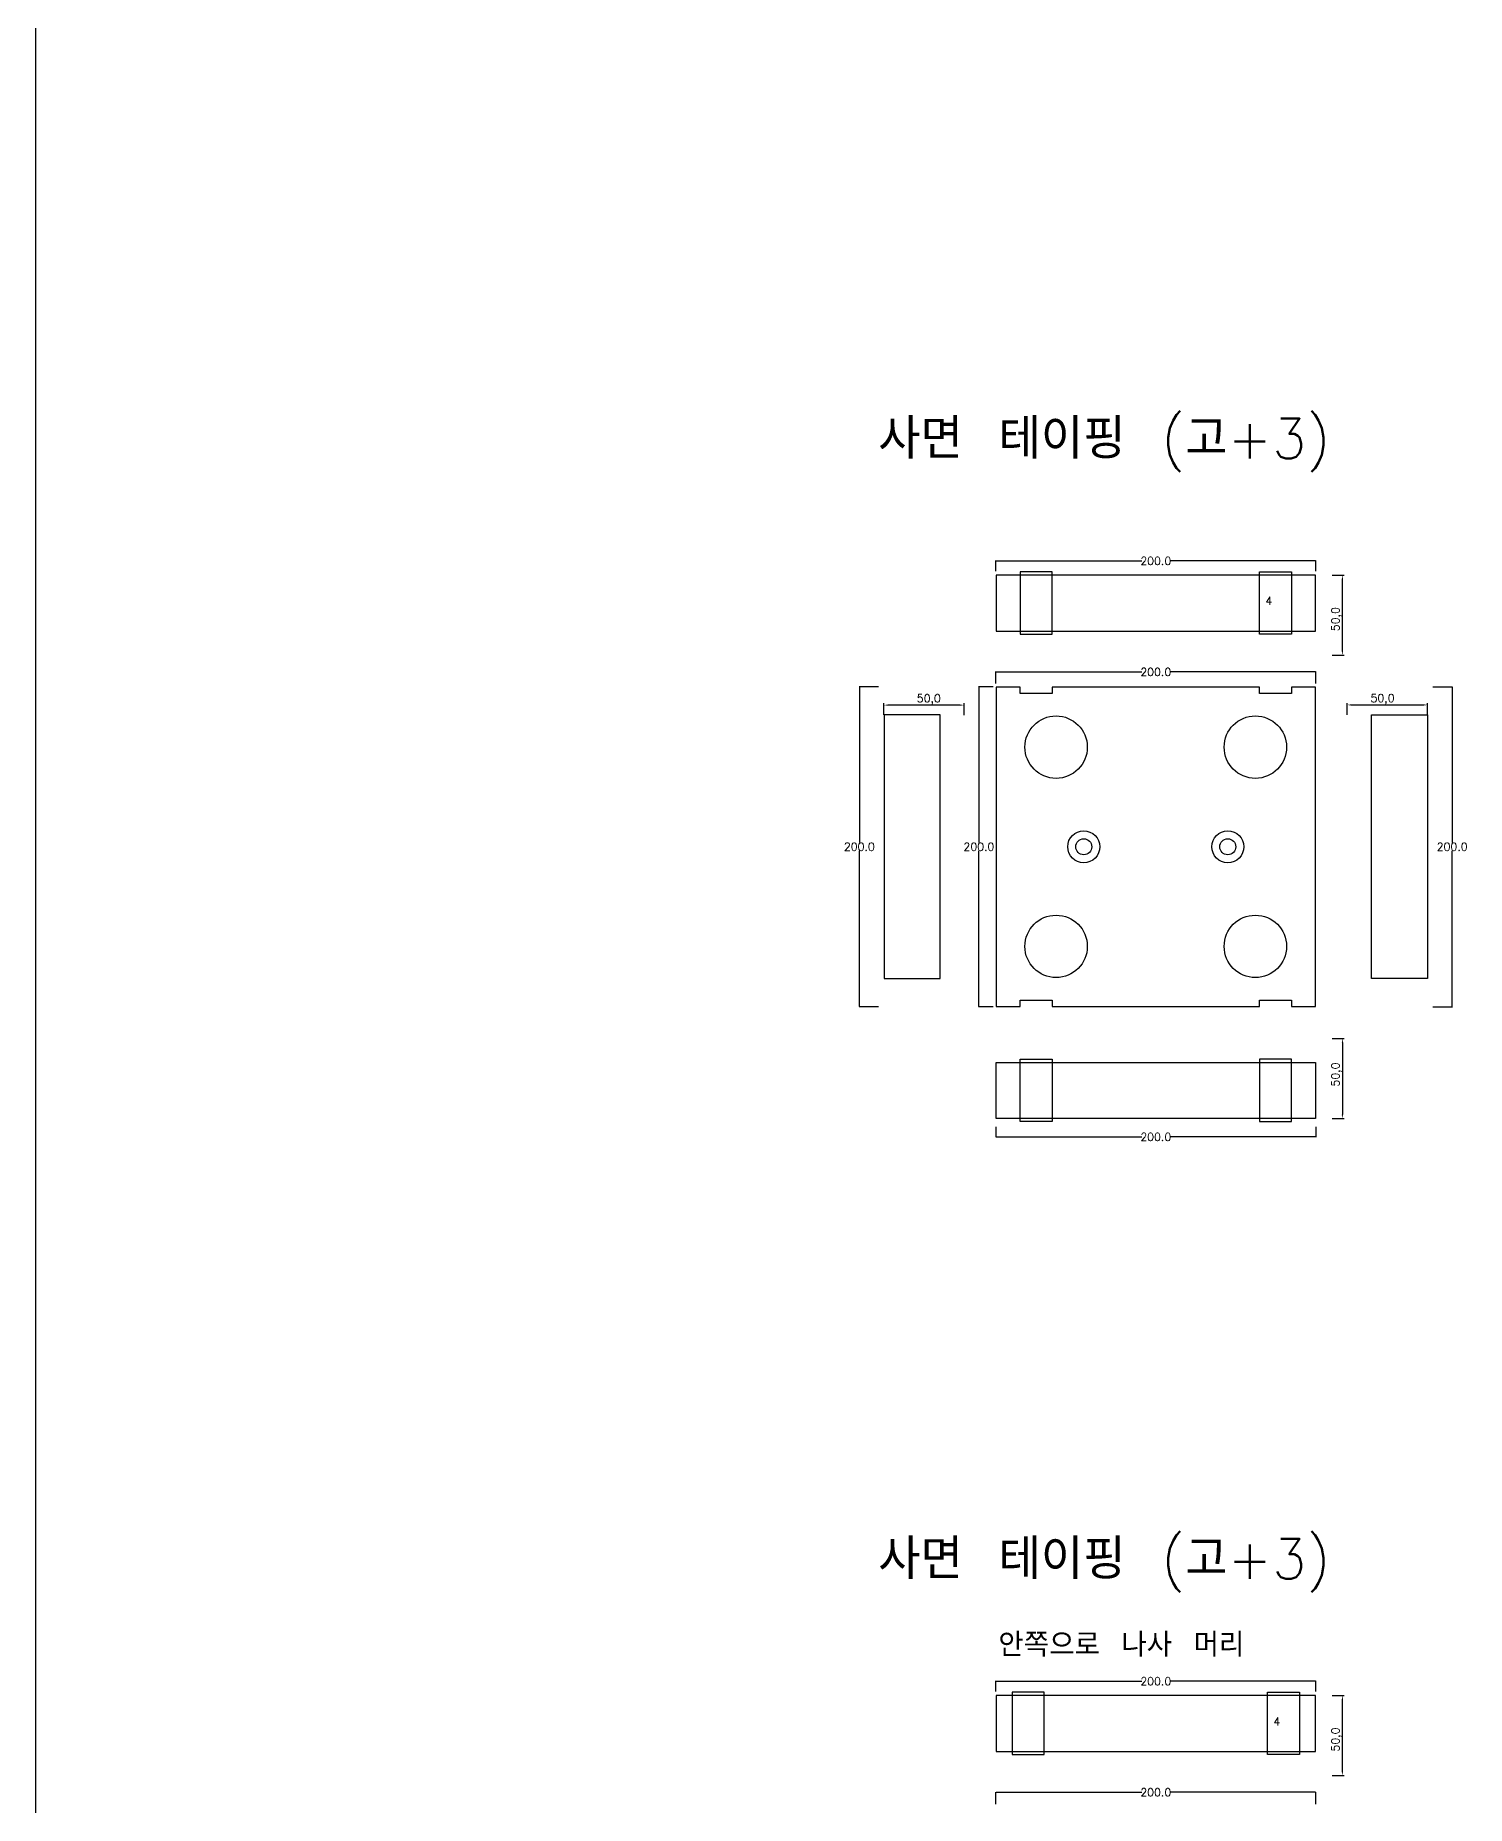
# Model space of a CAD drawing. Header units: millimetres. Extents: x 37110 to 56310, y -3510 to 5490.
# Drawn here: x 37110 to 38004, y -1209 to -103 of the extents above; entities that cross this region are included whole.
import ezdxf

# ---------------------------------------------------------------- set-up
doc = ezdxf.new("R2010")
doc.units = ezdxf.units.MM
for name, color, linetype in [('TEXT', 3, 'Continuous'), ('볼트 구멍', 7, 'Continuous'), ('치구', 7, 'Continuous'), ('치수', 7, 'Continuous')]:
    doc.layers.add(name, color=color, linetype=linetype)
doc.styles.get("Standard").update_dxf_attribs({"font": 'txt.shx', "bigfont": 'whgtxt.shx'})
doc.dimstyles.new('ISO-25', dxfattribs={"dimtxt": 2.5, "dimasz": 2.5, "dimexe": 1.25, "dimexo": 0.625, "dimtad": 1, "dimtxsty": 'Standard', "dimcen": 2.5, "dimadec": 0, "dimazin": 0, "dimtfac": 1, "dimtmove": 0, "dimatfit": 3, "dimfxl": 0, "dimarcsym": 0})
doc.dimstyles.get("Standard").update_dxf_attribs({"dimtxt": 7, "dimasz": 0.18, "dimexe": 0.18, "dimexo": 0.0625, "dimgap": 0.09, "dimtad": 0, "dimtih": 1, "dimtoh": 1, "dimdec": 1, "dimzin": 0, "dimdsep": 46, "dimtxsty": 'Standard', "dimcen": 0.09, "dimadec": 0, "dimazin": 0, "dimtfac": 1, "dimtdec": 1, "dimtofl": 0, "dimtmove": 0, "dimatfit": 3, "dimfxl": 0, "dimtolj": 1, "dimtzin": 0, "dimarcsym": 0})

# ---------------------------------------------------------------- blocks, each defined once
blk = doc.blocks.new('*D2450')
at = {"layer": 'Defpoints', "color": 0, "linetype": 'Continuous'}
for p in [(37983.1, -510), (37983.1, -710), (37995.2, -710)]:
    blk.add_point(p, dxfattribs=at)
at = {"layer": '치수', "color": 0, "linetype": 'Continuous', "lineweight": -2}
for p, q in [((37983.2, -510), (37995.4, -510)), ((37995.2, -510.2), (37995.2, -607.4)), ((37995.2, -709.8), (37995.2, -612.6)), ((37983.2, -710), (37995.4, -710))]:
    blk.add_line(p, q, dxfattribs=at)
at = {"layer": '치수', "color": 0, "linetype": 'Continuous'}
for points in [[(37995.2, -510.2), (37995.2, -510.2), (37995.2, -510)], [(37995.2, -709.8), (37995.2, -709.8), (37995.2, -710)]]:
    blk.add_solid(points, dxfattribs=at)
at = {"layer": '치수', "color": 0, "linetype": 'Continuous', "insert": (37995.2, -610), "char_height": 5, "attachment_point": 5}
blk.add_mtext('\\A1;200.0', dxfattribs=at)
blk = doc.blocks.new('*D2443')
at = {"layer": 'Defpoints', "color": 0, "linetype": 'Continuous'}
for p in [(37636.9, -510), (37624.8, -710), (37636.9, -710)]:
    blk.add_point(p, dxfattribs=at)
at = {"layer": '치수', "color": 0, "linetype": 'Continuous', "lineweight": -2}
for p, q in [((37636.8, -510), (37624.6, -510)), ((37624.8, -510.2), (37624.8, -607.4)), ((37624.8, -709.8), (37624.8, -612.6)), ((37636.8, -710), (37624.6, -710))]:
    blk.add_line(p, q, dxfattribs=at)
at = {"layer": '치수', "color": 0, "linetype": 'Continuous'}
for points in [[(37624.8, -510.2), (37624.8, -510.2), (37624.8, -510)], [(37624.8, -709.8), (37624.8, -709.8), (37624.8, -710)]]:
    blk.add_solid(points, dxfattribs=at)
at = {"layer": '치수', "color": 0, "linetype": 'Continuous', "insert": (37624.8, -610), "char_height": 5, "attachment_point": 5}
blk.add_mtext('\\A1;200.0', dxfattribs=at)
blk = doc.blocks.new('*D2444')
at = {"layer": 'Defpoints', "color": 0, "linetype": 'Continuous'}
for p in [(37708.5, -510), (37699.5, -710), (37708.5, -710)]:
    blk.add_point(p, dxfattribs=at)
at = {"layer": '치수', "color": 0, "linetype": 'Continuous', "lineweight": -2}
for p, q in [((37708.5, -510), (37699.3, -510)), ((37699.5, -510.2), (37699.5, -607.4)), ((37699.5, -709.8), (37699.5, -612.6)), ((37708.5, -710), (37699.3, -710))]:
    blk.add_line(p, q, dxfattribs=at)
at = {"layer": '치수', "color": 0, "linetype": 'Continuous'}
for points in [[(37699.4, -510.2), (37699.5, -510.2), (37699.5, -510)], [(37699.4, -709.8), (37699.5, -709.8), (37699.5, -710)]]:
    blk.add_solid(points, dxfattribs=at)
at = {"layer": '치수', "color": 0, "linetype": 'Continuous', "insert": (37699.5, -610), "char_height": 5, "attachment_point": 5}
blk.add_mtext('\\A1;200.0', dxfattribs=at)
blk = doc.blocks.new('*D2451')
at = {"layer": 'Defpoints', "color": 0}
for p in [(37919.7, -729.8), (37919.7, -779.8), (37926.6, -779.8)]:
    blk.add_point(p, dxfattribs=at)
at = {"layer": '치수', "color": 0, "lineweight": -2}
for p, q in [((37920.3, -729.8), (37927.8, -729.8)), ((37926.6, -732.3), (37926.6, -777.3)), ((37920.3, -779.8), (37927.8, -779.8))]:
    blk.add_line(p, q, dxfattribs=at)
at = {"layer": '치수', "color": 0}
for points in [[(37926.2, -732.3), (37927, -732.3), (37926.6, -729.8)], [(37926.2, -777.3), (37927, -777.3), (37926.6, -779.8)]]:
    blk.add_solid(points, dxfattribs=at)
at = {"layer": '치수', "color": 0, "insert": (37923, -752.3), "char_height": 5, "attachment_point": 5, "rotation": 90}
blk.add_mtext('50,0', dxfattribs=at)
blk = doc.blocks.new('*D2442')
at = {"layer": 'Defpoints', "color": 0, "linetype": 'Continuous'}
for p in [(37710, -784.9), (37910, -784.9), (37910, -791.3)]:
    blk.add_point(p, dxfattribs=at)
at = {"layer": '치수', "color": 0, "linetype": 'Continuous', "lineweight": -2}
for p, q in [((37710, -784.9), (37710, -791.4)), ((37910, -784.9), (37910, -791.4)), ((37710.2, -791.3), (37801.2, -791.3)), ((37909.8, -791.3), (37818.8, -791.3))]:
    blk.add_line(p, q, dxfattribs=at)
at = {"layer": '치수', "color": 0, "linetype": 'Continuous'}
for points in [[(37710.2, -791.2), (37710.2, -791.3), (37710, -791.3)], [(37909.8, -791.2), (37909.8, -791.3), (37910, -791.3)]]:
    blk.add_solid(points, dxfattribs=at)
at = {"layer": '치수', "color": 0, "linetype": 'Continuous', "insert": (37810, -791.3), "char_height": 5, "attachment_point": 5}
blk.add_mtext('\\A1;200.0', dxfattribs=at)
blk = doc.blocks.new('*D2452')
at = {"layer": 'Defpoints', "color": 0}
for p in [(37929.7, -528.2), (37979.7, -521.4), (37979.7, -528.2)]:
    blk.add_point(p, dxfattribs=at)
at = {"layer": '치수', "color": 0, "lineweight": -2}
for p, q in [((37929.7, -527.6), (37929.7, -520.2)), ((37932.2, -521.4), (37977.2, -521.4)), ((37979.7, -527.6), (37979.7, -520.2))]:
    blk.add_line(p, q, dxfattribs=at)
at = {"layer": '치수', "color": 0}
for points in [[(37932.2, -521), (37932.2, -521.8), (37929.7, -521.4)], [(37977.2, -521), (37977.2, -521.8), (37979.7, -521.4)]]:
    blk.add_solid(points, dxfattribs=at)
at = {"layer": '치수', "color": 0, "insert": (37951.7, -517.9), "char_height": 5, "attachment_point": 5}
blk.add_mtext('50,0', dxfattribs=at)
blk = doc.blocks.new('*D2453')
at = {"layer": 'Defpoints', "color": 0}
for p in [(37919.7, -440.3), (37926.6, -440.3), (37919.7, -490.3)]:
    blk.add_point(p, dxfattribs=at)
at = {"layer": '치수', "color": 0, "lineweight": -2}
for p, q in [((37920.3, -440.3), (37927.8, -440.3)), ((37926.6, -487.8), (37926.6, -442.8)), ((37920.3, -490.3), (37927.8, -490.3))]:
    blk.add_line(p, q, dxfattribs=at)
at = {"layer": '치수', "color": 0}
for points in [[(37926.2, -442.8), (37927, -442.8), (37926.6, -440.3)], [(37926.2, -487.8), (37927, -487.8), (37926.6, -490.3)]]:
    blk.add_solid(points, dxfattribs=at)
at = {"layer": '치수', "color": 0, "insert": (37923, -467.8), "char_height": 5, "attachment_point": 5, "rotation": 90}
blk.add_mtext('50,0', dxfattribs=at)
blk = doc.blocks.new('*D2445')
at = {"layer": 'Defpoints', "color": 0}
for p in [(37640.2, -521.5), (37640.2, -528.2), (37690.2, -528.3)]:
    blk.add_point(p, dxfattribs=at)
at = {"layer": '치수', "color": 0, "lineweight": -2}
for p, q in [((37640.2, -527.6), (37640.2, -520.3)), ((37687.7, -521.5), (37642.7, -521.5)), ((37690.2, -527.7), (37690.2, -520.3))]:
    blk.add_line(p, q, dxfattribs=at)
at = {"layer": '치수', "color": 0}
for points in [[(37642.7, -521.1), (37642.7, -521.9), (37640.2, -521.5)], [(37687.7, -521.1), (37687.7, -521.9), (37690.2, -521.5)]]:
    blk.add_solid(points, dxfattribs=at)
at = {"layer": '치수', "color": 0, "insert": (37668.2, -518), "char_height": 5, "attachment_point": 5}
blk.add_mtext('50,0', dxfattribs=at)
blk = doc.blocks.new('*D2440')
at = {"layer": 'Defpoints', "color": 0, "linetype": 'Continuous'}
for p in [(37710, -508.2), (37910, -500.8), (37910, -508.2)]:
    blk.add_point(p, dxfattribs=at)
at = {"layer": '치수', "color": 0, "linetype": 'Continuous', "lineweight": -2}
for p, q in [((37710, -508.1), (37710, -500.6)), ((37710.2, -500.8), (37801.2, -500.8)), ((37909.8, -500.8), (37818.8, -500.8)), ((37910, -508.1), (37910, -500.6))]:
    blk.add_line(p, q, dxfattribs=at)
at = {"layer": '치수', "color": 0, "linetype": 'Continuous'}
for points in [[(37710.2, -500.7), (37710.2, -500.8), (37710, -500.8)], [(37909.8, -500.7), (37909.8, -500.8), (37910, -500.8)]]:
    blk.add_solid(points, dxfattribs=at)
at = {"layer": '치수', "color": 0, "linetype": 'Continuous', "insert": (37810, -500.8), "char_height": 5, "attachment_point": 5}
blk.add_mtext('\\A1;200.0', dxfattribs=at)
blk = doc.blocks.new('*D2441')
at = {"layer": 'Defpoints', "color": 0, "linetype": 'Continuous'}
for p in [(37710, -437.8), (37910, -431.4), (37910, -437.8)]:
    blk.add_point(p, dxfattribs=at)
at = {"layer": '치수', "color": 0, "linetype": 'Continuous', "lineweight": -2}
for p, q in [((37710, -437.8), (37710, -431.2)), ((37910, -437.8), (37910, -431.2)), ((37710.2, -431.4), (37801.2, -431.4)), ((37909.8, -431.4), (37818.8, -431.4))]:
    blk.add_line(p, q, dxfattribs=at)
at = {"layer": '치수', "color": 0, "linetype": 'Continuous'}
for points in [[(37710.2, -431.4), (37710.2, -431.5), (37710, -431.4)], [(37909.8, -431.4), (37909.8, -431.5), (37910, -431.4)]]:
    blk.add_solid(points, dxfattribs=at)
at = {"layer": '치수', "color": 0, "linetype": 'Continuous', "insert": (37810, -431.4), "char_height": 5, "attachment_point": 5}
blk.add_mtext('\\A1;200.0', dxfattribs=at)
blk = doc.blocks.new('*D2466')
at = {"layer": 'Defpoints', "color": 0, "linetype": 'Continuous'}
for p in [(37710, -1137.8), (37910, -1131.4), (37910, -1137.8)]:
    blk.add_point(p, dxfattribs=at)
at = {"layer": '치수', "color": 0, "linetype": 'Continuous', "lineweight": -2}
for p, q in [((37710, -1137.8), (37710, -1131.2)), ((37710.2, -1131.4), (37801.2, -1131.4)), ((37909.8, -1131.4), (37818.8, -1131.4)), ((37910, -1137.8), (37910, -1131.2))]:
    blk.add_line(p, q, dxfattribs=at)
at = {"layer": '치수', "color": 0, "linetype": 'Continuous'}
for points in [[(37710.2, -1131.4), (37710.2, -1131.5), (37710, -1131.4)], [(37909.8, -1131.4), (37909.8, -1131.5), (37910, -1131.4)]]:
    blk.add_solid(points, dxfattribs=at)
at = {"layer": '치수', "color": 0, "linetype": 'Continuous', "insert": (37810, -1131.4), "char_height": 5, "attachment_point": 5}
blk.add_mtext('\\A1;200.0', dxfattribs=at)
blk = doc.blocks.new('*D2467')
at = {"layer": 'Defpoints', "color": 0, "linetype": 'Continuous'}
for p in [(37910, -1200.8), (37710, -1208.2), (37910, -1208.2)]:
    blk.add_point(p, dxfattribs=at)
at = {"layer": '치수', "color": 0, "linetype": 'Continuous', "lineweight": -2}
for p, q in [((37710, -1208.1), (37710, -1200.6)), ((37710.2, -1200.8), (37801.2, -1200.8)), ((37909.8, -1200.8), (37818.8, -1200.8)), ((37910, -1208.1), (37910, -1200.6))]:
    blk.add_line(p, q, dxfattribs=at)
at = {"layer": '치수', "color": 0, "linetype": 'Continuous'}
for points in [[(37710.2, -1200.7), (37710.2, -1200.8), (37710, -1200.8)], [(37909.8, -1200.7), (37909.8, -1200.8), (37910, -1200.8)]]:
    blk.add_solid(points, dxfattribs=at)
at = {"layer": '치수', "color": 0, "linetype": 'Continuous', "insert": (37810, -1200.8), "char_height": 5, "attachment_point": 5}
blk.add_mtext('\\A1;200.0', dxfattribs=at)
blk = doc.blocks.new('*D2468')
at = {"layer": 'Defpoints', "color": 0}
for p in [(37919.7, -1140.3), (37926.6, -1140.3), (37919.7, -1190.3)]:
    blk.add_point(p, dxfattribs=at)
at = {"layer": '치수', "color": 0, "lineweight": -2}
for p, q in [((37920.3, -1140.3), (37927.8, -1140.3)), ((37926.6, -1187.8), (37926.6, -1142.8)), ((37920.3, -1190.3), (37927.8, -1190.3))]:
    blk.add_line(p, q, dxfattribs=at)
at = {"layer": '치수', "color": 0}
for points in [[(37926.2, -1142.8), (37927, -1142.8), (37926.6, -1140.3)], [(37926.2, -1187.8), (37927, -1187.8), (37926.6, -1190.3)]]:
    blk.add_solid(points, dxfattribs=at)
at = {"layer": '치수', "color": 0, "insert": (37923, -1167.8), "char_height": 5, "attachment_point": 5, "rotation": 90}
blk.add_mtext('50,0', dxfattribs=at)

msp = doc.modelspace()

# ---------------------------------------------------------------- linework, layer by layer
at = {"color": 6}
msp.add_line((37110, 5490), (37110, -3510), dxfattribs=at)
at = {"layer": '볼트 구멍', "color": 2}
for centre in [(37765, -610), (37855, -610)]:
    msp.add_circle(centre, 10, dxfattribs=at)
at = {"layer": '볼트 구멍', "color": 3}
for centre in [(37765, -610), (37855, -610)]:
    msp.add_circle(centre, 5, dxfattribs=at)
at = {"layer": '치구'}
for points in [[(37710.25, -475.25), (37909.75, -475.25), (37909.75, -440.25), (37710.25, -440.25)], [(37710.25, -709.75), (37725.25, -709.75), (37725.25, -705.75), (37745.25, -705.75), (37745.25, -709.75), (37874.75, -709.75), (37874.75, -705.75), (37894.75, -705.75), (37894.75, -709.75), (37909.75, -709.75), (37909.75, -510.25), (37894.75, -510.25), (37894.75, -514.25), (37874.75, -514.25), (37874.75, -510.25), (37745.25, -510.25), (37745.25, -514.25), (37725.25, -514.25), (37725.25, -510.25), (37710.25, -510.25)], [(37675.25, -527.65), (37640.25, -527.65), (37640.25, -692.35), (37675.25, -692.35)], [(37944.75, -527.65), (37979.75, -527.65), (37979.75, -692.35), (37944.75, -692.35)], [(37710.25, -744.75), (37909.75, -744.75), (37909.75, -779.75), (37710.25, -779.75)], [(37710.25, -1175.25), (37909.75, -1175.25), (37909.75, -1140.25), (37710.25, -1140.25)]]:
    msp.add_lwpolyline(points, close=True, dxfattribs=at)
at = {"layer": '치구', "color": 1}
for points in [[(37725.25, -477.25), (37745.25, -477.25), (37745.25, -438.253), (37725.25, -438.253)], [(37894.75, -477.25), (37874.75, -477.25), (37874.75, -438.253), (37894.75, -438.253)], [(37725.25, -742.75), (37745.25, -742.75), (37745.25, -781.747), (37725.25, -781.747)], [(37894.75, -742.75), (37874.75, -742.75), (37874.75, -781.747), (37894.75, -781.747)], [(37720.25, -1177.25), (37740.25, -1177.25), (37740.25, -1138.253), (37720.25, -1138.253)], [(37899.75, -1177.25), (37879.75, -1177.25), (37879.75, -1138.253), (37899.75, -1138.253)]]:
    msp.add_lwpolyline(points, close=True, dxfattribs=at)
at = {"layer": '치구'}
for centre in [(37747.75, -547.75), (37872.25, -547.75), (37747.75, -672.25), (37872.25, -672.25)]:
    msp.add_circle(centre, 19.5, dxfattribs=at)

# ---------------------------------------------------------------- texts
at = {"layer": 'TEXT', "linetype": 'Continuous'}
for p in [(37636.603, -367.482), (37636.603, -1067.482)]:
    msp.add_text('사면 테이핑 (고+3)', height=25, dxfattribs=at).set_placement(p)
at = {"layer": 'TEXT', "color": 1}
for s, height, p in [('4', 5, (37878.562, -458.948)), ('안쪽으로 나사 머리', 15, (37711.654, -1116.073)), ('4', 5, (37883.562, -1158.948))]:
    msp.add_text(s, height=height, dxfattribs=at).set_placement(p)

# ---------------------------------------------------------------- dimensions: what is measured, and where the dimension line sits
at = {"layer": '치수', "color": 4, "linetype": 'Continuous'}
for base, p1, p2, picture, middle in [((37910, -431.428), (37710, -437.825), (37910, -437.825), '*D2441', (37810, -431.428)), ((37910, -791.261), (37710, -784.863), (37910, -784.863), '*D2442', (37810, -791.261)), ((37910, -1131.428), (37710, -1137.825), (37910, -1137.825), '*D2466', (37810, -1131.428))]:
    dim = msp.add_linear_dim(base=base, p1=p1, p2=p2, dimstyle='Standard', override={"dimtxt": 5}, dxfattribs=at)
    dim.commit()
    dim.dimension.update_dxf_attribs({"geometry": picture, "text_midpoint": middle, "dimtype": 160})
at = {"layer": '치수', "color": 4}
for base, p1, p2, angle, picture, middle in [((37926.577, -440.25), (37919.68, -490.25), (37919.68, -440.25), 90, '*D2453', (37926.577, -467.75)), ((37640.25, -521.523), (37690.25, -528.3), (37640.25, -528.2), 180, '*D2445', (37668.25, -521.523)), ((37926.577, -779.75), (37919.68, -729.75), (37919.68, -779.75), 270, '*D2451', (37926.577, -752.25)), ((37926.577, -1140.25), (37919.68, -1190.25), (37919.68, -1140.25), 90, '*D2468', (37926.577, -1167.75))]:
    dim = msp.add_linear_dim(base=base, p1=p1, p2=p2, angle=angle, dimstyle='ISO-25', override={"dimtxt": 5, "dimdec": 1, "dimzin": 0, "dimtdec": 1}, dxfattribs=at)
    dim.commit()
    dim.dimension.update_dxf_attribs({"geometry": picture, "text_midpoint": middle, "dimtype": 160})
at = {"layer": '치수', "color": 4, "linetype": 'Continuous'}
for base, p1, p2, picture, middle in [((37910, -500.778), (37710, -508.175), (37910, -508.175), '*D2440', (37810, -500.778)), ((37910, -1200.778), (37710, -1208.175), (37910, -1208.175), '*D2467', (37810, -1200.778))]:
    dim = msp.add_linear_dim(base=base, p1=p1, p2=p2, dimstyle='Standard', override={"dimtxt": 5}, dxfattribs=at)
    dim.commit()
    dim.dimension.update_dxf_attribs({"geometry": picture, "text_midpoint": middle})
for base, p1, p2, picture, middle in [((37624.782, -710), (37636.852, -510), (37636.852, -710), '*D2443', (37624.782, -610)), ((37699.47, -710), (37708.54, -510), (37708.54, -710), '*D2444', (37699.47, -610)), ((37995.218, -710), (37983.148, -510), (37983.148, -710), '*D2450', (37995.218, -610))]:
    dim = msp.add_linear_dim(base=base, p1=p1, p2=p2, angle=90, dimstyle='Standard', override={"dimtxt": 5}, dxfattribs=at)
    dim.commit()
    dim.dimension.update_dxf_attribs({"geometry": picture, "text_midpoint": middle})
at = {"layer": '치수', "color": 4}
dim = msp.add_linear_dim(base=(37979.75, -521.423), p1=(37929.75, -528.2), p2=(37979.75, -528.2), dimstyle='ISO-25', override={"dimtxt": 5, "dimdec": 1, "dimzin": 0, "dimtdec": 1}, dxfattribs=at)
dim.commit()
dim.dimension.update_dxf_attribs({"geometry": '*D2452', "text_midpoint": (37951.75, -521.423), "dimtype": 160})

doc.saveas('drawing.dxf')
